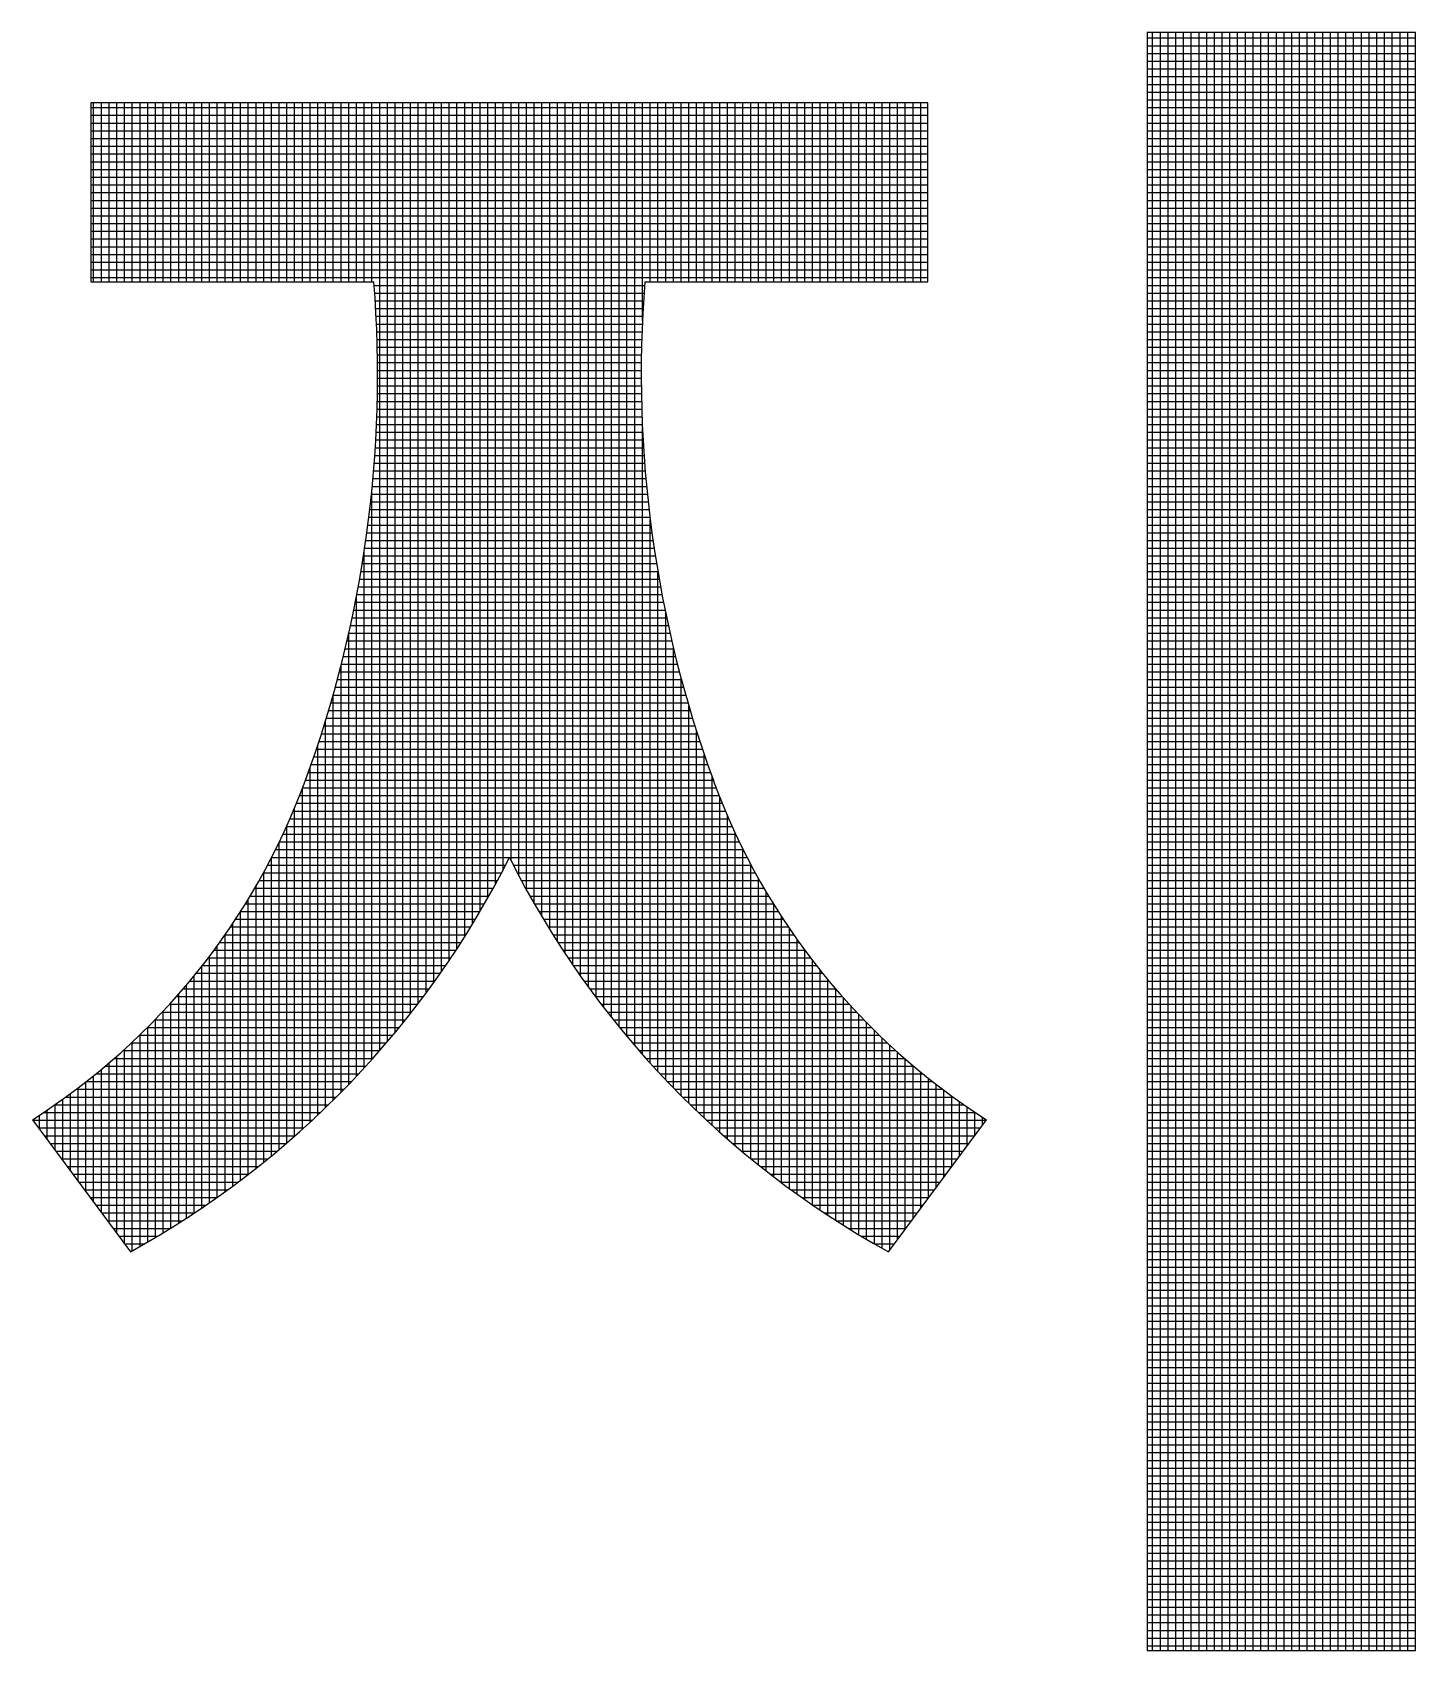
# Model space of a CAD drawing. Header units: inches. Extents: x 0 to 841, y 0 to 594.
# Drawn here: x 711.286 to 714.393, y 102.36 to 105.995 of the extents above; entities that cross this region are included whole.
import ezdxf

# ---------------------------------------------------------------- set-up
doc = ezdxf.new("R2010")
doc.units = ezdxf.units.IN
doc.header["$MEASUREMENT"] = 0
doc.layers.add('BG 한국지역난방기술주식회사 CI', color=7, linetype='Continuous')

msp = doc.modelspace()

# ---------------------------------------------------------------- linework, layer by layer
at = {"layer": 'BG 한국지역난방기술주식회사 CI', "color": 7, "linetype": 'Continuous', "lineweight": 25}
for p, q in [((714.3934, 105.995), (713.7903, 105.995)), ((713.7903, 105.995), (713.7903, 102.3597)), ((713.7903, 105.9823), (714.3934, 105.9823)), ((713.8026, 102.3597), (713.8026, 105.995)), ((713.82, 102.3597), (713.82, 105.995)), ((713.8374, 102.3597), (713.8374, 105.995)), ((713.8547, 102.3597), (713.8547, 105.995)), ((713.8721, 102.3597), (713.8721, 105.995)), ((713.8895, 102.3597), (713.8895, 105.995)), ((713.9068, 102.3597), (713.9068, 105.995)), ((713.9242, 102.3597), (713.9242, 105.995)), ((713.9415, 102.3597), (713.9415, 105.995)), ((713.9589, 102.3597), (713.9589, 105.995)), ((713.9763, 102.3597), (713.9763, 105.995)), ((713.9936, 102.3597), (713.9936, 105.995)), ((714.011, 102.3597), (714.011, 105.995)), ((714.0284, 102.3597), (714.0284, 105.995)), ((714.0457, 102.3597), (714.0457, 105.995)), ((714.0631, 102.3597), (714.0631, 105.995)), ((714.0805, 102.3597), (714.0805, 105.995)), ((714.0978, 102.3597), (714.0978, 105.995)), ((714.1152, 102.3597), (714.1152, 105.995)), ((714.1326, 102.3597), (714.1326, 105.995)), ((714.1499, 102.3597), (714.1499, 105.995)), ((714.1673, 102.3597), (714.1673, 105.995)), ((714.1847, 102.3597), (714.1847, 105.995)), ((714.202, 102.3597), (714.202, 105.995)), ((714.2194, 102.3597), (714.2194, 105.995)), ((714.2367, 102.3597), (714.2367, 105.995)), ((714.2541, 102.3597), (714.2541, 105.995)), ((714.2715, 102.3597), (714.2715, 105.995)), ((714.2888, 102.3597), (714.2888, 105.995)), ((714.3062, 102.3597), (714.3062, 105.995)), ((714.3236, 102.3597), (714.3236, 105.995)), ((714.3409, 102.3597), (714.3409, 105.995)), ((714.3583, 102.3597), (714.3583, 105.995)), ((714.3757, 102.3597), (714.3757, 105.995)), ((714.393, 102.3597), (714.393, 105.995)), ((714.3934, 102.3597), (714.3934, 105.995)), ((713.7903, 105.9649), (714.3934, 105.9649)), ((713.7903, 105.9475), (714.3934, 105.9475)), ((713.7903, 105.9302), (714.3934, 105.9302)), ((713.7903, 105.9128), (714.3934, 105.9128)), ((713.7903, 105.8955), (714.3934, 105.8955)), ((713.7903, 105.8781), (714.3934, 105.8781)), ((713.7903, 105.8607), (714.3934, 105.8607)), ((713.2979, 105.8369), (711.4174, 105.8369)), ((711.4174, 105.8369), (711.4174, 105.4346)), ((711.4174, 105.826), (713.2979, 105.826)), ((711.4237, 105.4346), (711.4237, 105.8369)), ((711.4411, 105.4346), (711.4411, 105.8369)), ((711.4584, 105.4346), (711.4584, 105.8369)), ((711.4758, 105.4346), (711.4758, 105.8369)), ((711.4932, 105.4346), (711.4932, 105.8369)), ((711.5105, 105.4346), (711.5105, 105.8369)), ((711.5279, 105.4346), (711.5279, 105.8369)), ((711.5452, 105.4346), (711.5452, 105.8369)), ((711.5626, 105.4346), (711.5626, 105.8369)), ((711.58, 105.4346), (711.58, 105.8369)), ((711.5973, 105.4346), (711.5973, 105.8369)), ((711.6147, 105.4346), (711.6147, 105.8369)), ((711.6321, 105.4346), (711.6321, 105.8369)), ((711.6494, 105.4346), (711.6494, 105.8369)), ((711.6668, 105.4346), (711.6668, 105.8369)), ((711.6842, 105.4346), (711.6842, 105.8369)), ((711.7015, 105.4346), (711.7015, 105.8369)), ((711.7189, 105.4346), (711.7189, 105.8369)), ((711.7363, 105.4346), (711.7363, 105.8369)), ((711.7536, 105.4346), (711.7536, 105.8369)), ((711.771, 105.4346), (711.771, 105.8369)), ((711.7884, 105.4346), (711.7884, 105.8369)), ((711.8057, 105.4346), (711.8057, 105.8369)), ((711.8231, 105.4346), (711.8231, 105.8369)), ((711.8404, 105.4346), (711.8404, 105.8369)), ((711.8578, 105.4346), (711.8578, 105.8369)), ((711.8752, 105.4346), (711.8752, 105.8369)), ((711.8925, 105.4346), (711.8925, 105.8369)), ((711.9099, 105.4346), (711.9099, 105.8369)), ((711.9273, 105.4346), (711.9273, 105.8369)), ((711.9446, 105.4346), (711.9446, 105.8369)), ((711.962, 105.4346), (711.962, 105.8369)), ((711.9794, 105.4346), (711.9794, 105.8369)), ((711.9967, 105.4346), (711.9967, 105.8369)), ((712.0141, 105.4346), (712.0141, 105.8369)), ((712.0315, 105.4346), (712.0315, 105.8369)), ((712.0488, 105.4346), (712.0488, 105.8369)), ((712.0662, 103.7074), (712.0662, 105.8369)), ((712.0835, 103.7276), (712.0835, 105.8369)), ((712.1009, 103.7482), (712.1009, 105.8369)), ((712.1183, 103.7695), (712.1183, 105.8369)), ((712.1356, 103.7913), (712.1356, 105.8369)), ((712.153, 103.8138), (712.153, 105.8369)), ((712.1704, 103.8369), (712.1704, 105.8369)), ((712.1877, 103.8607), (712.1877, 105.8369)), ((712.2051, 103.8852), (712.2051, 105.8369)), ((712.2225, 103.9105), (712.2225, 105.8369)), ((712.2398, 103.9366), (712.2398, 105.8369)), ((712.2572, 103.9636), (712.2572, 105.8369)), ((712.2746, 103.9916), (712.2746, 105.8369)), ((712.2919, 104.0206), (712.2919, 105.8369)), ((712.3093, 104.0507), (712.3093, 105.8369)), ((712.3266, 104.082), (712.3266, 105.8369)), ((712.344, 104.1147), (712.344, 105.8369)), ((712.3614, 104.134), (712.3614, 105.8369)), ((712.3787, 104.1005), (712.3787, 105.8369)), ((712.3961, 104.0684), (712.3961, 105.8369)), ((712.4135, 104.0376), (712.4135, 105.8369)), ((712.4308, 104.008), (712.4308, 105.8369)), ((712.4482, 103.9794), (712.4482, 105.8369)), ((712.4656, 103.9519), (712.4656, 105.8369)), ((712.4829, 103.9253), (712.4829, 105.8369)), ((712.5003, 103.8995), (712.5003, 105.8369)), ((712.5177, 103.8745), (712.5177, 105.8369)), ((712.535, 103.8503), (712.535, 105.8369)), ((712.5524, 103.8268), (712.5524, 105.8369)), ((712.5698, 103.804), (712.5698, 105.8369)), ((712.5871, 103.7818), (712.5871, 105.8369)), ((712.6045, 103.7603), (712.6045, 105.8369)), ((712.6218, 103.7393), (712.6218, 105.8369)), ((712.6392, 103.7188), (712.6392, 105.8369)), ((712.6566, 105.3479), (712.6566, 105.8369)), ((712.6739, 105.4346), (712.6739, 105.8369)), ((712.6913, 105.4346), (712.6913, 105.8369)), ((712.7087, 105.4346), (712.7087, 105.8369)), ((712.726, 105.4346), (712.726, 105.8369)), ((712.7434, 105.4346), (712.7434, 105.8369)), ((712.7608, 105.4346), (712.7608, 105.8369)), ((712.7781, 105.4346), (712.7781, 105.8369)), ((712.7955, 105.4346), (712.7955, 105.8369)), ((712.8129, 105.4346), (712.8129, 105.8369)), ((712.8302, 105.4346), (712.8302, 105.8369)), ((712.8476, 105.4346), (712.8476, 105.8369)), ((712.8649, 105.4346), (712.8649, 105.8369)), ((712.8823, 105.4346), (712.8823, 105.8369)), ((712.8997, 105.4346), (712.8997, 105.8369)), ((712.917, 105.4346), (712.917, 105.8369)), ((712.9344, 105.4346), (712.9344, 105.8369)), ((712.9518, 105.4346), (712.9518, 105.8369)), ((712.9691, 105.4346), (712.9691, 105.8369)), ((712.9865, 105.4346), (712.9865, 105.8369)), ((713.0039, 105.4346), (713.0039, 105.8369)), ((713.0212, 105.4346), (713.0212, 105.8369)), ((713.0386, 105.4346), (713.0386, 105.8369)), ((713.056, 105.4346), (713.056, 105.8369)), ((713.0733, 105.4346), (713.0733, 105.8369)), ((713.0907, 105.4346), (713.0907, 105.8369)), ((713.1081, 105.4346), (713.1081, 105.8369)), ((713.1254, 105.4346), (713.1254, 105.8369)), ((713.1428, 105.4346), (713.1428, 105.8369)), ((713.1601, 105.4346), (713.1601, 105.8369)), ((713.1775, 105.4346), (713.1775, 105.8369)), ((713.1949, 105.4346), (713.1949, 105.8369)), ((713.2122, 105.4346), (713.2122, 105.8369)), ((713.2296, 105.4346), (713.2296, 105.8369)), ((713.247, 105.4346), (713.247, 105.8369)), ((713.2643, 105.4346), (713.2643, 105.8369)), ((713.2817, 105.4346), (713.2817, 105.8369)), ((713.2979, 105.4346), (713.2979, 105.8369)), ((713.7903, 105.8434), (714.3934, 105.8434)), ((713.7903, 105.826), (714.3934, 105.826)), ((711.4174, 105.8086), (713.2979, 105.8086)), ((711.4174, 105.7913), (713.2979, 105.7913)), ((713.7903, 105.8086), (714.3934, 105.8086)), ((713.7903, 105.7913), (714.3934, 105.7913)), ((711.4174, 105.7739), (713.2979, 105.7739)), ((711.4174, 105.7565), (713.2979, 105.7565)), ((713.7903, 105.7739), (714.3934, 105.7739)), ((713.7903, 105.7565), (714.3934, 105.7565)), ((711.4174, 105.7392), (713.2979, 105.7392)), ((711.4174, 105.7218), (713.2979, 105.7218)), ((713.7903, 105.7392), (714.3934, 105.7392)), ((713.7903, 105.7218), (714.3934, 105.7218)), ((711.4174, 105.7044), (713.2979, 105.7044)), ((711.4174, 105.6871), (713.2979, 105.6871)), ((713.7903, 105.7044), (714.3934, 105.7044)), ((713.7903, 105.6871), (714.3934, 105.6871)), ((711.4174, 105.6697), (713.2979, 105.6697)), ((711.4174, 105.6523), (713.2979, 105.6523)), ((713.7903, 105.6697), (714.3934, 105.6697)), ((713.7903, 105.6523), (714.3934, 105.6523)), ((711.4174, 105.635), (713.2979, 105.635)), ((711.4174, 105.6176), (713.2979, 105.6176)), ((713.7903, 105.635), (714.3934, 105.635)), ((713.7903, 105.6176), (714.3934, 105.6176)), ((711.4174, 105.6003), (713.2979, 105.6003)), ((711.4174, 105.5829), (713.2979, 105.5829)), ((713.7903, 105.6003), (714.3934, 105.6003)), ((713.7903, 105.5829), (714.3934, 105.5829)), ((711.4174, 105.5655), (713.2979, 105.5655)), ((711.4174, 105.5482), (713.2979, 105.5482)), ((713.7903, 105.5655), (714.3934, 105.5655)), ((713.7903, 105.5482), (714.3934, 105.5482)), ((711.4174, 105.5308), (713.2979, 105.5308)), ((711.4174, 105.5134), (713.2979, 105.5134)), ((711.4174, 105.4961), (713.2979, 105.4961)), ((713.7903, 105.5308), (714.3934, 105.5308)), ((713.7903, 105.5134), (714.3934, 105.5134)), ((713.7903, 105.4961), (714.3934, 105.4961)), ((711.4174, 105.4787), (713.2979, 105.4787)), ((711.4174, 105.4613), (713.2979, 105.4613)), ((713.7903, 105.4787), (714.3934, 105.4787)), ((713.7903, 105.4613), (714.3934, 105.4613)), ((711.4174, 105.444), (713.2979, 105.444)), ((711.4174, 105.4346), (712.0533, 105.4346)), ((712.0539, 105.4266), (712.6614, 105.4266)), ((712.662, 105.4346), (713.2979, 105.4346)), ((713.7903, 105.444), (714.3934, 105.444)), ((713.7903, 105.4266), (714.3934, 105.4266)), ((712.0552, 105.4092), (712.6601, 105.4092)), ((712.0563, 105.3919), (712.659, 105.3919)), ((713.7903, 105.4092), (714.3934, 105.4092)), ((713.7903, 105.3919), (714.3934, 105.3919)), ((712.0574, 105.3745), (712.6579, 105.3745)), ((712.0583, 105.3572), (712.657, 105.3572)), ((713.7903, 105.3745), (714.3934, 105.3745)), ((713.7903, 105.3572), (714.3934, 105.3572)), ((712.0591, 105.3398), (712.6562, 105.3398)), ((712.0598, 105.3224), (712.6555, 105.3224)), ((713.7903, 105.3398), (714.3934, 105.3398)), ((713.7903, 105.3224), (714.3934, 105.3224)), ((712.0603, 105.3051), (712.655, 105.3051)), ((712.0608, 105.2877), (712.6545, 105.2877)), ((713.7903, 105.3051), (714.3934, 105.3051)), ((713.7903, 105.2877), (714.3934, 105.2877)), ((712.0611, 105.2703), (712.6542, 105.2703)), ((712.0614, 105.253), (712.6539, 105.253)), ((713.7903, 105.2703), (714.3934, 105.2703)), ((713.7903, 105.253), (714.3934, 105.253)), ((712.0615, 105.2356), (712.6538, 105.2356)), ((712.0615, 105.2182), (712.6538, 105.2182)), ((713.7903, 105.2356), (714.3934, 105.2356)), ((713.7903, 105.2182), (714.3934, 105.2182)), ((712.0611, 105.1835), (712.6542, 105.1835)), ((712.0614, 105.2009), (712.6539, 105.2009)), ((713.7903, 105.2009), (714.3934, 105.2009)), ((713.7903, 105.1835), (714.3934, 105.1835)), ((712.0598, 105.1314), (712.6555, 105.1314)), ((712.0603, 105.1488), (712.6549, 105.1488)), ((712.0608, 105.1661), (712.6545, 105.1661)), ((713.7903, 105.1661), (714.3934, 105.1661)), ((713.7903, 105.1488), (714.3934, 105.1488)), ((713.7903, 105.1314), (714.3934, 105.1314)), ((712.0583, 105.0967), (712.657, 105.0967)), ((712.0591, 105.1141), (712.6562, 105.1141)), ((712.6566, 103.6989), (712.6566, 105.1055)), ((713.7903, 105.1141), (714.3934, 105.1141)), ((713.7903, 105.0967), (714.3934, 105.0967)), ((712.0564, 105.062), (712.6589, 105.062)), ((712.0574, 105.0793), (712.6579, 105.0793)), ((713.7903, 105.0793), (714.3934, 105.0793)), ((713.7903, 105.062), (714.3934, 105.062)), ((712.054, 105.0272), (712.6613, 105.0272)), ((712.0552, 105.0446), (712.6601, 105.0446)), ((713.7903, 105.0446), (714.3934, 105.0446)), ((713.7903, 105.0272), (714.3934, 105.0272)), ((712.0511, 104.9925), (712.6642, 104.9925)), ((712.0526, 105.0099), (712.6627, 105.0099)), ((713.7903, 105.0099), (714.3934, 105.0099)), ((713.7903, 104.9925), (714.3934, 104.9925)), ((712.0478, 104.9578), (712.6675, 104.9578)), ((712.0488, 103.6878), (712.0488, 104.968)), ((712.0495, 104.9751), (712.6658, 104.9751)), ((713.7903, 104.9751), (714.3934, 104.9751)), ((713.7903, 104.9578), (714.3934, 104.9578)), ((712.044, 104.923), (712.6713, 104.923)), ((712.046, 104.9404), (712.6693, 104.9404)), ((713.7903, 104.9404), (714.3934, 104.9404)), ((713.7903, 104.923), (714.3934, 104.923)), ((712.0398, 104.8883), (712.6755, 104.8883)), ((712.042, 104.9057), (712.6733, 104.9057)), ((712.6739, 103.6795), (712.6739, 104.9007)), ((713.7903, 104.9057), (714.3934, 104.9057)), ((713.7903, 104.8883), (714.3934, 104.8883)), ((712.0351, 104.8536), (712.6802, 104.8536)), ((712.0375, 104.8709), (712.6778, 104.8709)), ((713.7903, 104.8709), (714.3934, 104.8709)), ((713.7903, 104.8536), (714.3934, 104.8536)), ((712.0299, 104.8189), (712.6854, 104.8189)), ((712.0315, 103.6686), (712.0315, 104.829)), ((712.0325, 104.8362), (712.6827, 104.8362)), ((713.7903, 104.8362), (714.3934, 104.8362)), ((713.7903, 104.8189), (714.3934, 104.8189)), ((712.0242, 104.7841), (712.691, 104.7841)), ((712.0271, 104.8015), (712.6882, 104.8015)), ((712.6913, 103.6605), (712.6913, 104.7826)), ((713.7903, 104.8015), (714.3934, 104.8015)), ((713.7903, 104.7841), (714.3934, 104.7841)), ((712.0149, 104.732), (712.7004, 104.732)), ((712.0181, 104.7494), (712.6972, 104.7494)), ((712.0212, 104.7668), (712.694, 104.7668)), ((713.7903, 104.7668), (714.3934, 104.7668)), ((713.7903, 104.7494), (714.3934, 104.7494)), ((713.7903, 104.732), (714.3934, 104.732)), ((712.008, 104.6973), (712.7073, 104.6973)), ((712.0115, 104.7147), (712.7038, 104.7147)), ((712.0141, 103.6499), (712.0141, 104.7279)), ((713.7903, 104.7147), (714.3934, 104.7147)), ((713.7903, 104.6973), (714.3934, 104.6973)), ((712.0007, 104.6626), (712.7146, 104.6626)), ((712.0044, 104.6799), (712.7109, 104.6799)), ((712.7087, 103.642), (712.7087, 104.6904)), ((713.7903, 104.6799), (714.3934, 104.6799)), ((713.7903, 104.6626), (714.3934, 104.6626)), ((711.9929, 104.6278), (712.7224, 104.6278)), ((711.9967, 103.6317), (711.9967, 104.6446)), ((711.9969, 104.6452), (712.7184, 104.6452)), ((713.7903, 104.6452), (714.3934, 104.6452)), ((713.7903, 104.6278), (714.3934, 104.6278)), ((711.9846, 104.5931), (712.7307, 104.5931)), ((711.9888, 104.6105), (712.7265, 104.6105)), ((712.726, 103.624), (712.726, 104.6124)), ((713.7903, 104.6105), (714.3934, 104.6105)), ((713.7903, 104.5931), (714.3934, 104.5931)), ((711.9758, 104.5584), (712.7395, 104.5584)), ((711.9794, 103.6139), (711.9794, 104.5723)), ((711.9802, 104.5757), (712.7351, 104.5757)), ((713.7903, 104.5757), (714.3934, 104.5757)), ((713.7903, 104.5584), (714.3934, 104.5584)), ((711.9665, 104.5237), (712.7488, 104.5237)), ((711.9712, 104.541), (712.7441, 104.541)), ((712.7434, 103.6064), (712.7434, 104.5437)), ((713.7903, 104.541), (714.3934, 104.541)), ((713.7903, 104.5237), (714.3934, 104.5237)), ((711.9566, 104.4889), (712.7586, 104.4889)), ((711.9616, 104.5063), (712.7537, 104.5063)), ((711.962, 103.5965), (711.962, 104.5077)), ((712.7608, 103.5892), (712.7608, 104.4817)), ((713.7903, 104.5063), (714.3934, 104.5063)), ((713.7903, 104.4889), (714.3934, 104.4889)), ((711.9446, 103.5796), (711.9446, 104.4487)), ((711.9463, 104.4542), (712.769, 104.4542)), ((711.9515, 104.4716), (712.7637, 104.4716)), ((713.7903, 104.4716), (714.3934, 104.4716)), ((713.7903, 104.4542), (714.3934, 104.4542)), ((711.9355, 104.4195), (712.7798, 104.4195)), ((711.9409, 104.4368), (712.7743, 104.4368)), ((712.7781, 103.5724), (712.7781, 104.4248)), ((713.7903, 104.4368), (714.3934, 104.4368)), ((713.7903, 104.4195), (714.3934, 104.4195)), ((711.9241, 104.3847), (712.7912, 104.3847)), ((711.9273, 103.563), (711.9273, 104.3943)), ((711.9298, 104.4021), (712.7855, 104.4021)), ((712.7955, 103.556), (712.7955, 104.3721)), ((713.7903, 104.4021), (714.3934, 104.4021)), ((713.7903, 104.3847), (714.3934, 104.3847)), ((711.906, 104.3326), (712.8093, 104.3326)), ((711.9099, 103.5468), (711.9099, 104.3436)), ((711.9122, 104.35), (712.8031, 104.35)), ((711.9182, 104.3674), (712.7971, 104.3674)), ((713.7903, 104.3674), (714.3934, 104.3674)), ((713.7903, 104.35), (714.3934, 104.35)), ((713.7903, 104.3326), (714.3934, 104.3326)), ((711.8925, 103.5309), (711.8925, 104.2961)), ((711.8932, 104.2979), (712.8221, 104.2979)), ((711.8997, 104.3153), (712.8156, 104.3153)), ((712.8129, 103.5399), (712.8129, 104.3228)), ((713.7903, 104.3153), (714.3934, 104.3153)), ((713.7903, 104.2979), (714.3934, 104.2979)), ((711.8796, 104.2632), (712.8357, 104.2632)), ((711.8865, 104.2806), (712.8288, 104.2806)), ((712.8302, 103.5242), (712.8302, 104.2769)), ((713.7903, 104.2806), (714.3934, 104.2806)), ((713.7903, 104.2632), (714.3934, 104.2632)), ((711.8649, 104.2285), (712.8504, 104.2285)), ((711.8724, 104.2458), (712.8429, 104.2458)), ((711.8752, 103.5155), (711.8752, 104.2526)), ((712.8476, 103.5089), (712.8476, 104.2349)), ((713.7903, 104.2458), (714.3934, 104.2458)), ((713.7903, 104.2285), (714.3934, 104.2285)), ((711.8492, 104.1937), (712.8661, 104.1937)), ((711.8572, 104.2111), (712.8581, 104.2111)), ((711.8578, 103.5003), (711.8578, 104.2125)), ((712.8649, 103.4939), (712.8649, 104.1962)), ((713.7903, 104.2111), (714.3934, 104.2111)), ((713.7903, 104.1937), (714.3934, 104.1937)), ((711.8324, 104.159), (712.8828, 104.159)), ((711.8404, 103.4855), (711.8404, 104.1753)), ((711.841, 104.1764), (712.8743, 104.1764)), ((712.8823, 103.4793), (712.8823, 104.1601)), ((713.7903, 104.1764), (714.3934, 104.1764)), ((713.7903, 104.159), (714.3934, 104.159)), ((711.8146, 104.1243), (712.3489, 104.1243)), ((711.8231, 103.471), (711.8231, 104.1405)), ((711.8236, 104.1416), (712.8916, 104.1416)), ((712.3663, 104.1243), (712.9007, 104.1243)), ((712.8997, 103.4649), (712.8997, 104.1262)), ((713.7903, 104.1416), (714.3934, 104.1416)), ((713.7903, 104.1243), (714.3934, 104.1243)), ((711.7884, 103.443), (711.7884, 104.0769)), ((711.7956, 104.0895), (712.3307, 104.0895)), ((711.8052, 104.1069), (712.3399, 104.1069)), ((711.8057, 103.4569), (711.8057, 104.1078)), ((712.3754, 104.1069), (712.9101, 104.1069)), ((712.3846, 104.0895), (712.9197, 104.0895)), ((712.917, 103.4509), (712.917, 104.0943)), ((713.7903, 104.1069), (714.3934, 104.1069)), ((713.7903, 104.0895), (714.3934, 104.0895)), ((711.771, 103.4295), (711.771, 104.0476)), ((711.7754, 104.0548), (712.3116, 104.0548)), ((711.7856, 104.0722), (712.3213, 104.0722)), ((712.394, 104.0722), (712.9297, 104.0722)), ((712.4037, 104.0548), (712.9399, 104.0548)), ((712.9344, 103.4372), (712.9344, 104.0641)), ((713.7903, 104.0722), (714.3934, 104.0722)), ((713.7903, 104.0548), (714.3934, 104.0548)), ((711.7536, 103.4162), (711.7536, 104.0197)), ((711.7539, 104.0201), (712.2916, 104.0201)), ((711.7648, 104.0375), (712.3017, 104.0375)), ((712.4136, 104.0375), (712.9505, 104.0375)), ((712.4237, 104.0201), (712.9614, 104.0201)), ((712.9518, 103.4237), (712.9518, 104.0354)), ((712.9691, 103.4106), (712.9691, 104.0081)), ((713.7903, 104.0375), (714.3934, 104.0375)), ((713.7903, 104.0201), (714.3934, 104.0201)), ((711.7192, 103.968), (712.2599, 103.968)), ((711.7311, 103.9854), (712.2707, 103.9854)), ((711.7363, 103.4032), (711.7363, 103.993)), ((711.7427, 104.0027), (712.2813, 104.0027)), ((712.434, 104.0027), (712.9726, 104.0027)), ((712.4445, 103.9854), (712.9842, 103.9854)), ((712.4553, 103.968), (712.9961, 103.968)), ((712.9865, 103.3978), (712.9865, 103.9819)), ((713.7903, 104.0027), (714.3934, 104.0027)), ((713.7903, 103.9854), (714.3934, 103.9854)), ((713.7903, 103.968), (714.3934, 103.968)), ((711.6943, 103.9333), (712.2376, 103.9333)), ((711.7015, 103.3781), (711.7015, 103.9431)), ((711.7069, 103.9506), (712.2489, 103.9506)), ((711.7189, 103.3906), (711.7189, 103.9676)), ((712.4664, 103.9506), (713.0083, 103.9506)), ((712.4776, 103.9333), (713.021, 103.9333)), ((713.0039, 103.3852), (713.0039, 103.9569)), ((713.0212, 103.3729), (713.0212, 103.9329)), ((713.7903, 103.9506), (714.3934, 103.9506)), ((713.7903, 103.9333), (714.3934, 103.9333)), ((711.6668, 103.3541), (711.6668, 103.8972)), ((711.6679, 103.8985), (712.2143, 103.8985)), ((711.6813, 103.9159), (712.2261, 103.9159)), ((711.6842, 103.366), (711.6842, 103.9197)), ((712.4892, 103.9159), (713.034, 103.9159)), ((712.501, 103.8985), (713.0474, 103.8985)), ((713.0386, 103.3608), (713.0386, 103.9099)), ((713.7903, 103.9159), (714.3934, 103.9159)), ((713.7903, 103.8985), (714.3934, 103.8985)), ((711.6398, 103.8638), (712.19, 103.8638)), ((711.6494, 103.3424), (711.6494, 103.8755)), ((711.6541, 103.8812), (712.2023, 103.8812)), ((712.513, 103.8812), (713.0612, 103.8812)), ((712.5253, 103.8638), (713.0754, 103.8638)), ((713.056, 103.349), (713.056, 103.8877)), ((713.0733, 103.3375), (713.0733, 103.8664)), ((713.7903, 103.8812), (714.3934, 103.8812)), ((713.7903, 103.8638), (714.3934, 103.8638)), ((711.6101, 103.8291), (712.1646, 103.8291)), ((711.6147, 103.3199), (711.6147, 103.8344)), ((711.6252, 103.8464), (712.1774, 103.8464)), ((711.6321, 103.3311), (711.6321, 103.8545)), ((712.5379, 103.8464), (713.0901, 103.8464)), ((712.5507, 103.8291), (713.1052, 103.8291)), ((713.0907, 103.3262), (713.0907, 103.8458)), ((713.1081, 103.3152), (713.1081, 103.8259)), ((713.7903, 103.8464), (714.3934, 103.8464)), ((713.7903, 103.8291), (714.3934, 103.8291)), ((711.5784, 103.7943), (712.138, 103.7943)), ((711.58, 103.2984), (711.58, 103.796)), ((711.5945, 103.8117), (712.1514, 103.8117)), ((711.5973, 103.309), (711.5973, 103.8149)), ((712.5638, 103.8117), (713.1208, 103.8117)), ((712.5773, 103.7943), (713.1369, 103.7943)), ((713.1254, 103.3044), (713.1254, 103.8067)), ((713.1428, 103.2938), (713.1428, 103.7881)), ((713.7903, 103.8117), (714.3934, 103.8117)), ((713.7903, 103.7943), (714.3934, 103.7943)), ((711.5447, 103.7596), (712.1103, 103.7596)), ((711.5452, 103.2777), (711.5452, 103.7602)), ((711.5618, 103.777), (712.1243, 103.777)), ((711.5626, 103.2879), (711.5626, 103.7778)), ((712.591, 103.777), (713.1535, 103.777)), ((712.605, 103.7596), (713.1706, 103.7596)), ((713.1601, 103.2835), (713.1601, 103.7702)), ((713.1775, 103.2734), (713.1775, 103.7528)), ((713.7903, 103.777), (714.3934, 103.777)), ((713.7903, 103.7596), (714.3934, 103.7596)), ((711.5087, 103.7249), (712.0813, 103.7249)), ((711.5105, 103.258), (711.5105, 103.7266)), ((711.527, 103.7423), (712.0959, 103.7423)), ((711.5279, 103.2678), (711.5279, 103.7431)), ((712.6193, 103.7423), (713.1883, 103.7423)), ((712.634, 103.7249), (713.2066, 103.7249)), ((713.1949, 103.2635), (713.1949, 103.7359)), ((713.2122, 103.2598), (713.2122, 103.7196)), ((713.7903, 103.7423), (714.3934, 103.7423)), ((713.7903, 103.7249), (714.3934, 103.7249)), ((711.4584, 103.32), (711.4584, 103.68)), ((711.4702, 103.6902), (712.051, 103.6902)), ((711.4758, 103.2965), (711.4758, 103.695)), ((711.4898, 103.7075), (712.0663, 103.7075)), ((711.4932, 103.2731), (711.4932, 103.7106)), ((712.649, 103.7075), (713.2255, 103.7075)), ((712.6643, 103.6902), (713.245, 103.6902)), ((713.2296, 103.2832), (713.2296, 103.7038)), ((713.247, 103.3066), (713.247, 103.6885)), ((713.7903, 103.7075), (714.3934, 103.7075)), ((713.7903, 103.6902), (714.3934, 103.6902)), ((711.4237, 103.3668), (711.4237, 103.6511)), ((711.429, 103.6554), (712.0192, 103.6554)), ((711.4411, 103.3434), (711.4411, 103.6653)), ((711.45, 103.6728), (712.0353, 103.6728)), ((712.68, 103.6728), (713.2653, 103.6728)), ((712.696, 103.6554), (713.2863, 103.6554)), ((713.2643, 103.33), (713.2643, 103.6736)), ((713.2817, 103.3534), (713.2817, 103.6592)), ((713.2991, 103.3769), (713.2991, 103.6452)), ((713.7903, 103.6728), (714.3934, 103.6728)), ((713.7903, 103.6554), (714.3934, 103.6554)), ((711.3716, 103.437), (711.3716, 103.611)), ((711.3846, 103.6207), (711.986, 103.6207)), ((711.389, 103.4136), (711.389, 103.624)), ((711.4063, 103.3902), (711.4063, 103.6374)), ((711.4072, 103.6381), (712.0028, 103.6381)), ((712.7125, 103.6381), (713.3081, 103.6381)), ((712.7292, 103.6207), (713.3307, 103.6207)), ((713.3164, 103.4003), (713.3164, 103.6316)), ((713.3338, 103.4237), (713.3338, 103.6184)), ((713.3512, 103.4471), (713.3512, 103.6056)), ((713.7903, 103.6381), (714.3934, 103.6381)), ((713.7903, 103.6207), (714.3934, 103.6207)), ((711.3109, 103.5686), (711.9332, 103.5686)), ((711.3195, 103.5073), (711.3195, 103.5743)), ((711.3365, 103.586), (711.9512, 103.586)), ((711.3369, 103.4838), (711.3369, 103.5862)), ((711.3542, 103.4604), (711.3542, 103.5984)), ((711.361, 103.6033), (711.9688, 103.6033)), ((712.7464, 103.6033), (713.3542, 103.6033)), ((712.764, 103.586), (713.3788, 103.586)), ((712.7821, 103.5686), (713.4043, 103.5686)), ((713.3685, 103.4705), (713.3685, 103.5931)), ((713.3859, 103.4939), (713.3859, 103.5811)), ((713.4032, 103.5173), (713.4032, 103.5693)), ((713.7903, 103.6033), (714.3934, 103.6033)), ((713.7903, 103.586), (714.3934, 103.586)), ((713.7903, 103.5686), (714.3934, 103.5686)), ((711.286, 103.5524), (711.5062, 103.2556)), ((711.2869, 103.5512), (711.9147, 103.5512)), ((711.2998, 103.5339), (711.8958, 103.5339)), ((711.3021, 103.5307), (711.3021, 103.5628)), ((712.8006, 103.5512), (713.4284, 103.5512)), ((712.8195, 103.5339), (713.4155, 103.5339)), ((713.2091, 103.2556), (713.4293, 103.5524)), ((713.4206, 103.5408), (713.4206, 103.558)), ((713.7903, 103.5512), (714.3934, 103.5512)), ((713.7903, 103.5339), (714.3934, 103.5339)), ((711.3126, 103.5165), (711.8764, 103.5165)), ((711.3255, 103.4992), (711.8564, 103.4992)), ((712.8389, 103.5165), (713.4026, 103.5165)), ((712.8588, 103.4992), (713.3898, 103.4992)), ((713.7903, 103.5165), (714.3934, 103.5165)), ((713.7903, 103.4992), (714.3934, 103.4992)), ((711.3384, 103.4818), (711.836, 103.4818)), ((711.3513, 103.4644), (711.815, 103.4644)), ((712.8793, 103.4818), (713.3769, 103.4818)), ((712.9003, 103.4644), (713.364, 103.4644)), ((713.7903, 103.4818), (714.3934, 103.4818)), ((713.7903, 103.4644), (714.3934, 103.4644)), ((711.3642, 103.4471), (711.7934, 103.4471)), ((711.377, 103.4297), (711.7713, 103.4297)), ((712.9218, 103.4471), (713.3511, 103.4471)), ((712.944, 103.4297), (713.3382, 103.4297)), ((713.7903, 103.4471), (714.3934, 103.4471)), ((713.7903, 103.4297), (714.3934, 103.4297)), ((711.3899, 103.4123), (711.7485, 103.4123)), ((711.4028, 103.395), (711.725, 103.395)), ((712.9668, 103.4123), (713.3254, 103.4123)), ((712.9903, 103.395), (713.3125, 103.395)), ((713.7903, 103.4123), (714.3934, 103.4123)), ((713.7903, 103.395), (714.3934, 103.395)), ((711.4157, 103.3776), (711.7008, 103.3776)), ((711.4286, 103.3602), (711.6758, 103.3602)), ((713.0145, 103.3776), (713.2996, 103.3776)), ((713.0395, 103.3602), (713.2867, 103.3602)), ((713.7903, 103.3776), (714.3934, 103.3776)), ((713.7903, 103.3602), (714.3934, 103.3602)), ((711.4414, 103.3429), (711.6501, 103.3429)), ((711.4543, 103.3255), (711.6235, 103.3255)), ((713.0652, 103.3429), (713.2739, 103.3429)), ((713.0918, 103.3255), (713.261, 103.3255)), ((713.7903, 103.3429), (714.3934, 103.3429)), ((713.7903, 103.3255), (714.3934, 103.3255)), ((711.4672, 103.3081), (711.5959, 103.3081)), ((711.4801, 103.2908), (711.5674, 103.2908)), ((713.1194, 103.3081), (713.2481, 103.3081)), ((713.1479, 103.2908), (713.2352, 103.2908)), ((713.7903, 103.3081), (714.3934, 103.3081)), ((713.7903, 103.2908), (714.3934, 103.2908)), ((711.4929, 103.2734), (711.5378, 103.2734)), ((711.5058, 103.256), (711.507, 103.256)), ((713.1775, 103.2734), (713.2223, 103.2734)), ((713.2083, 103.256), (713.2095, 103.256)), ((713.7903, 103.2734), (714.3934, 103.2734)), ((713.7903, 103.256), (714.3934, 103.256)), ((713.7903, 103.2387), (714.3934, 103.2387)), ((713.7903, 103.2213), (714.3934, 103.2213)), ((713.7903, 103.204), (714.3934, 103.204)), ((713.7903, 103.1866), (714.3934, 103.1866)), ((713.7903, 103.1692), (714.3934, 103.1692)), ((713.7903, 103.1519), (714.3934, 103.1519)), ((713.7903, 103.1345), (714.3934, 103.1345)), ((713.7903, 103.1171), (714.3934, 103.1171)), ((713.7903, 103.0998), (714.3934, 103.0998)), ((713.7903, 103.0824), (714.3934, 103.0824)), ((713.7903, 103.065), (714.3934, 103.065)), ((713.7903, 103.0477), (714.3934, 103.0477)), ((713.7903, 103.0303), (714.3934, 103.0303)), ((713.7903, 103.0129), (714.3934, 103.0129)), ((713.7903, 102.9956), (714.3934, 102.9956)), ((713.7903, 102.9782), (714.3934, 102.9782)), ((713.7903, 102.9609), (714.3934, 102.9609)), ((713.7903, 102.9435), (714.3934, 102.9435)), ((713.7903, 102.9261), (714.3934, 102.9261)), ((713.7903, 102.9088), (714.3934, 102.9088)), ((713.7903, 102.8914), (714.3934, 102.8914)), ((713.7903, 102.874), (714.3934, 102.874)), ((713.7903, 102.8567), (714.3934, 102.8567)), ((713.7903, 102.8393), (714.3934, 102.8393)), ((713.7903, 102.8219), (714.3934, 102.8219)), ((713.7903, 102.8046), (714.3934, 102.8046)), ((713.7903, 102.7872), (714.3934, 102.7872)), ((713.7903, 102.7698), (714.3934, 102.7698)), ((713.7903, 102.7525), (714.3934, 102.7525)), ((713.7903, 102.7351), (714.3934, 102.7351)), ((713.7903, 102.7177), (714.3934, 102.7177)), ((713.7903, 102.7004), (714.3934, 102.7004)), ((713.7903, 102.683), (714.3934, 102.683)), ((713.7903, 102.6657), (714.3934, 102.6657)), ((713.7903, 102.6483), (714.3934, 102.6483)), ((713.7903, 102.6309), (714.3934, 102.6309)), ((713.7903, 102.6136), (714.3934, 102.6136)), ((713.7903, 102.5962), (714.3934, 102.5962)), ((713.7903, 102.5788), (714.3934, 102.5788)), ((713.7903, 102.5615), (714.3934, 102.5615)), ((713.7903, 102.5441), (714.3934, 102.5441)), ((713.7903, 102.5267), (714.3934, 102.5267)), ((713.7903, 102.5094), (714.3934, 102.5094)), ((713.7903, 102.492), (714.3934, 102.492)), ((713.7903, 102.4746), (714.3934, 102.4746)), ((713.7903, 102.4573), (714.3934, 102.4573)), ((713.7903, 102.4399), (714.3934, 102.4399)), ((713.7903, 102.4226), (714.3934, 102.4226)), ((713.7903, 102.4052), (714.3934, 102.4052)), ((713.7903, 102.3878), (714.3934, 102.3878)), ((713.7903, 102.3705), (714.3934, 102.3705)), ((713.7903, 102.3597), (714.3934, 102.3597))]:
    msp.add_line(p, q, dxfattribs=at)
for centre, radius, start, end in [((709.4133, 105.2267), 2.6481, 339.8112, 4.5019), ((715.3019, 105.2267), 2.6481, 175.4981, 200.1888), ((710.4676, 104.839), 1.5248, 302.4595, 339.8112), ((714.2476, 104.839), 1.5248, 200.1888, 237.5405), ((710.5029, 105.0721), 2.0752, 298.9118, 333.3522), ((714.2124, 105.0721), 2.0752, 206.6478, 241.0882)]:
    msp.add_arc(centre, radius, start, end, dxfattribs=at)

doc.saveas('drawing.dxf')
